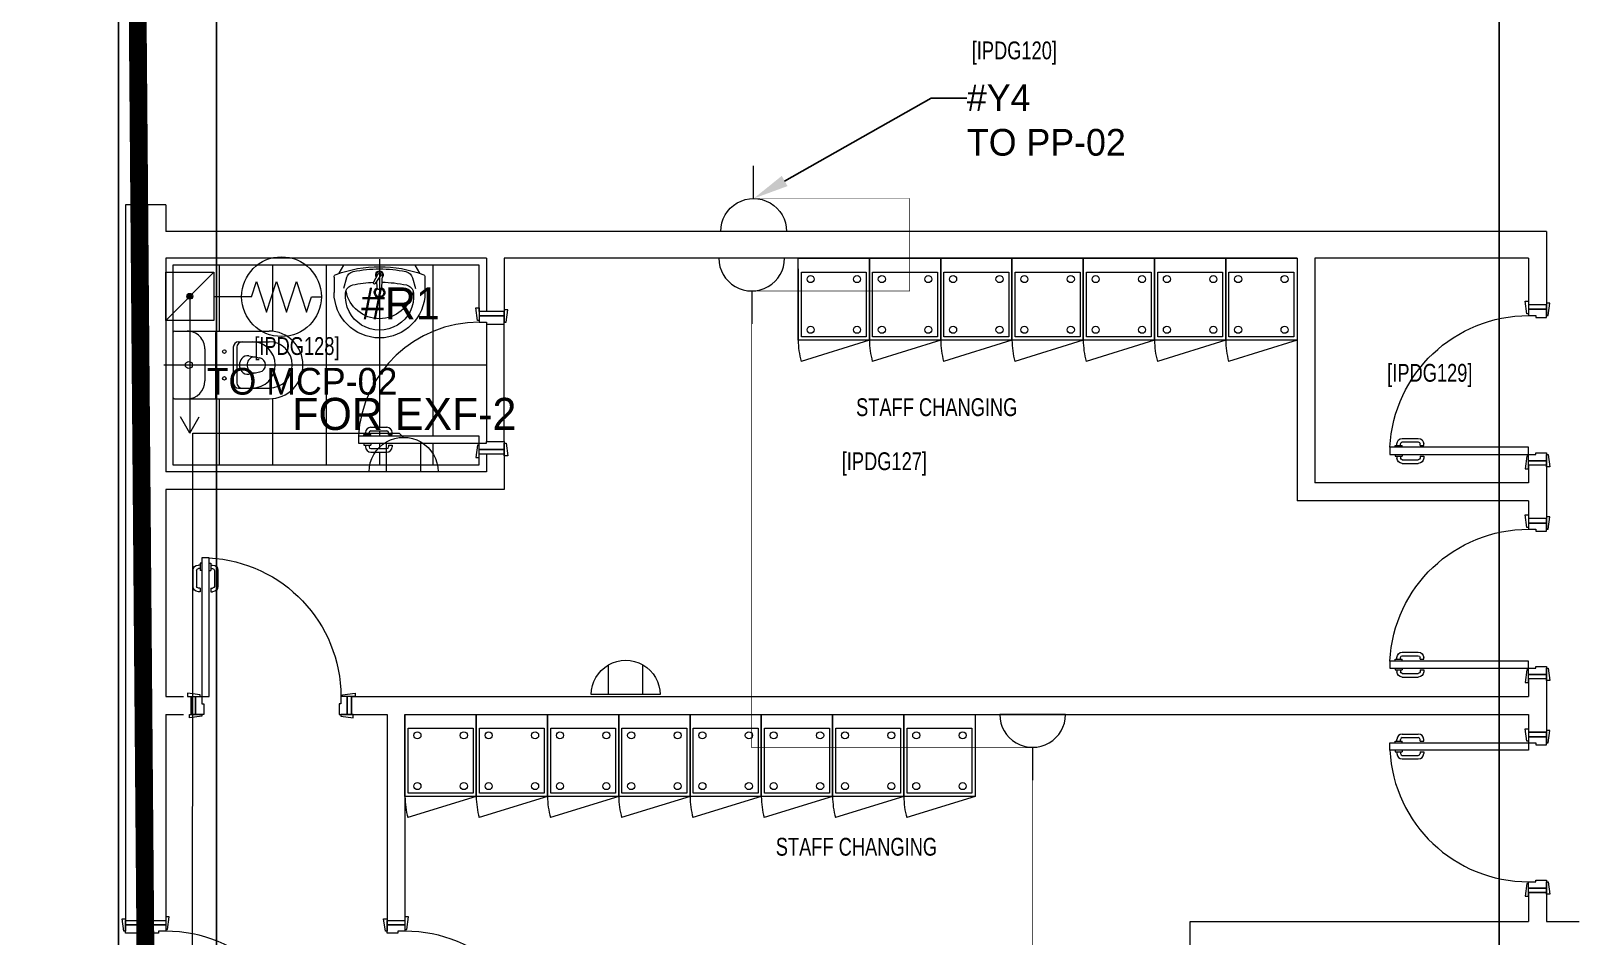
# Model space of a CAD drawing. Header units: metres. Extents: x 75097 to 220695, y -1557923 to -1361206.
# Drawn here: x 114521 to 123189, y -1410310 to -1405226 of the extents above; entities that cross this region are included whole.
import ezdxf
from ezdxf import colors
from ezdxf.entities.mleader import LeaderData, LeaderLine
from ezdxf.math import Vec2, Vec3

# ---------------------------------------------------------------- set-up
doc = ezdxf.new("R2010")
doc.units = ezdxf.units.M
doc.linetypes.add('DASHED2', pattern=[0.375, 0.25, -0.125])
doc.layers.get('0').update_dxf_attribs({"lineweight": 0})
for name, color, linetype, lineweight in [('A-100 - Copy$0$72_EGR_BASE_TEXT', 8, 'Continuous', 0), ('A-100 - Copy$0$car', 8, 'Continuous', 0), ('A-100 - Copy$0$Medical Equipment and Furniture', 8, 'Continuous', 0), ('A-100 - Copy$0$SANIT', 8, 'Continuous', 0), ('A-100 - Copy$0$Tiles', 8, 'Continuous', 0), ('A-100 - Copy$0$Walls', 8, 'Continuous', 0), ('A-100 - Copy$0$Wooden Joinery', 8, 'Continuous', 0)]:
    doc.layers.add(name, color=color, linetype=linetype, lineweight=lineweight)
for name, color, linetype in [('A-100 - Copy$0$axes', 8, 'Continuous'), ('AMA-SO-POWER', 85, 'Continuous'), ('PD-VENT', 8, 'Continuous')]:
    doc.layers.add(name, color=color, linetype=linetype)
for name, color, linetype, lineweight, true_color in [('E-POWR', 7, 'Continuous', 9, 0x4e7e3e), ('E-POWR-IDEN _1-100_', 7, 'Continuous', 9, 0x4e7e3e), ('EXF', 7, 'Continuous', 0, 0x4e7e3e)]:
    doc.layers.add(name, color=color, linetype=linetype, lineweight=lineweight, true_color=true_color)
doc.styles.add('A-100 - Copy$0$X3G_ENTITY_2587EA', font='swisscl.ttf', dxfattribs={"height": 200})
doc.styles.add('Optima_5', font='', dxfattribs={"height": 3.001644635294117})
doc.styles.get("Standard").update_dxf_attribs({"font": 'GOTHIC.TTF'})
doc.styles.get('Optima_5').set_extended_font_data('Optima')

# ---------------------------------------------------------------- blocks, each defined once
blk = doc.blocks.new('NORMAL SOCKET')
at = {"layer": 'E-POWR'}
for p, q in [((1.421169145032763e-06, 307.6799999489449), (2.84230918623507e-06, 615.359999897657)), ((-307.6799955585448, 4.654284566640854e-07), (307.6799955138122, -4.654284566640854e-07))]:
    blk.add_line(p, q, dxfattribs=at)
blk.add_ellipse((0, 0), major_axis=(32.75230417925279, 305.931804444962), ratio=0.9999999853257265, start_param=4.819040293203757, end_param=7.960632946793556, dxfattribs=at)
blk = doc.blocks.new('WALL OUTLET')
at = {"layer": 'E-POWR', "extrusion": (9.943985188764976e-05, 4.907407864795519e-07, 0.9999999950557376)}
for p, q in [((-193.4304136794672, 0.01263734116218984, 0.01923468558029609), (193.4304136794817, -0.01263734139502048, -0.01923468558029609)), ((-193.430413547394, 0.01263740309514105, 0.01923468450644653), (193.4304138115403, -0.01263727922923863, -0.019234686654146))]:
    blk.add_line(p, q, dxfattribs=at)
for points, elevation in [([(-96.71520713728118, 0.007879801793025413), (-96.70426286632348, 167.521971706554)], -1.060686635745434e-09), ([(96.71520723929038, -0.006318670697510483), (96.72615161227164, 167.5093343856481)], -1.060682118525502e-09)]:
    blk.add_lwpolyline(points, dxfattribs=dict(at, elevation=elevation))
blk.add_arc((1.320732887427738e-07, 6.193295173245693e-08, -1.060682440858634e-09), 193.4304150486375, 359.9962567094866, 179.9962567094867, dxfattribs=at)
blk = doc.blocks.new('E-WATER HEATER SKT')
at = {"layer": 'E-POWR'}
h = blk.add_hatch(color=256, dxfattribs=at)
h.dxf.hatch_style = 1
h.paths.add_polyline_path([(-0.415315698548909, 0.001854916930710715, 1), (-0.4426198880909737, 0.001854916930710715, 1)])
for p, q in [((-0.5414677933199528, -0.1106450830693007), (-0.5414677933199528, 0.1143549169307221)), ((-0.5414677933199528, 0.1143549169307221), (-0.3164677933199584, 0.1143549169307221))]:
    blk.add_line(p, q, dxfattribs=at)
blk.add_lwpolyline([(-0.5414677933199528, 0.1143549169307221), (-0.3164677933199584, 0.1143549169307221), (-0.3164677933199584, -0.1106450830693007), (-0.5414677933199528, -0.1106450830693007)], close=True, dxfattribs=at)
for points in [[(-0.4208226264532016, 0.01000008379747896), (-0.3164677933199584, 0.1143549169307221)], [(-0.1398402266859762, 0), (-0.3164677933199584, 0)], [(-0.1398402266859762, 0), (-0.1165335222383135, 0.07169523256322918), (-0.09322681779065078, 0)], [(-0.1398402266859762, 0), (-0.1165335222383135, 0.07169523256322918), (-0.06992011334298809, -0.07169523256322918), (-0.0233067044476627, 0.07169523256322918), (0.0233067044476627, -0.07169523256322918), (0.06992011334298809, 0.07169523256322918), (0.1165335222383135, -0.07169523256322918), (0.1398402266859762, 0), (0.1864536355813016, 0)], [(-0.09322681779065078, 0), (-0.06992011334298809, -0.07169523256322918), (-0.04661340889532539, 0)], [(-0.04661340889532539, 0), (-0.0233067044476627, 0.07169523256322918), (0, 0)], [(0, 0), (0.0233067044476627, -0.07169523256322918), (0.04661340889532539, 0)], [(0.04661340889532539, 0), (0.06992011334298809, 0.07169523256322918), (0.09322681779065078, 0)], [(0.09322681779065078, 0), (0.1165335222383135, -0.07169523256322918), (0.1398402266859762, 0)], [(-0.5414677933199528, -0.1106450830693007), (-0.4371129601866812, -0.006290249936000691)]]:
    blk.add_lwpolyline(points, dxfattribs=at)
for centre, radius in [((0, 0), 0.1864536355813016), ((-0.4289677933199414, 0.001854916930710715), 0.01365209477103235)]:
    blk.add_circle(centre, radius, dxfattribs=at)
blk = doc.blocks.new('arrow')
at = {"layer": 'E-POWR'}
for points in [[(140757.7286238695, -1398284.625316876), (140667.3222408146, -1398232.429167283)], [(139990.0306911159, -1398284.625316876), (140757.7286238695, -1398284.625316876), (140757.7286238695, -1398284.625316876)], [(140757.7286238695, -1398284.625316876), (140667.3222408146, -1398336.821466469)]]:
    blk.add_lwpolyline(points, dxfattribs=at)
blk = doc.blocks.new('A-100 - Copy$0$WC manta')
at = {"layer": 'A-100 - Copy$0$SANIT'}
for p, q in [((-0.1300000000000026, 0.1799999999999784), (-0.1300000000000021, -0.1800000000000352)), ((-0.1200000000000032, 0.1899999999999835), (0.4100000000000383, 0.1899999999998698)), ((0.1089999999999978, 0.1799999999999784), (0.1089999999999973, -0.180000000000021)), ((0.0499999999999976, 0.08999999999997499), (0.04999999999999849, -0.09000000000001762)), ((0.2089999999999979, 0.0999999999999801), (0.2089999999999979, -0.1000000000000085)), ((0.2289999999999979, 0.0999999999999801), (0.2289999999999979, -0.1000000000000085)), ((0.2389999999999977, 0.1299999999999812), (0.4100000000000001, 0.1299999999999955)), ((-0.1800000000000019, -1.4210854715202e-14), (0.6499999999999972, 0)), ((0.2955435778343052, 0.05099335474704958), (0.3580878172658544, 0.03932111432524721)), ((0.2955435778343083, -0.05099335474706379), (0.358087817265849, -0.03932111432530405)), ((0.2389999999999994, -0.1300000000000097), (0.4100000000000001, -0.1299999999999812)), ((-0.120000000000001, -0.1900000000000404), (0.410000000000077, -0.1899999999998272))]:
    blk.add_line(p, q, dxfattribs=at)
for centre, radius in [((-0.04000000000000181, -1.4210854715202e-14), 0.02), ((0.1589999999999976, 0.07524999999998272), 0.01), ((0.1589999999999976, -0.07525000000001114), 0.01)]:
    blk.add_circle(centre, radius, dxfattribs=at)
for centre, radius, start, end in [((-0.1200000000000028, 0.1799999999999784), 0.01, 90.00000000000281, 180), ((-0.05000000000000249, 0.08999999999997499), 0.1, 0, 90.0000000000015), ((0.1189999999999976, 0.1799999999999784), 0.01, 90, 180), ((0.4099999999999997, 0), 0.1899999999999977, 270, 90), ((0.2389999999999977, 0.0999999999999801), 0.03, 90, 180), ((0.2589999999999977, 0.0999999999999801), 0.03, 90, 180), ((0.3146591216085324, -1.4210854715202e-14), 0.1299999999999977, 270, 90), ((0.4099999999999997, 0), 0.1299999999999977, 270, 90), ((0.302892476788585, 1.4210854715202e-14), 0.05876042778213645, 141.5249730953281, 218.475026904783), ((0.2882053240761837, 0.01167224042180237), 0.04, 79.42885282056038, 141.5249730953252), ((0.3453775567838338, 1.4210854715202e-14), 0.05876042778213645, 166.4175867627366, 193.5824132373916), ((0.3271417994111214, 0.004405769433930118), 0.04, 79.42885282056035, 166.4175867627366), ((0.3507495635077338, -2.842170943040401e-14), 0.04, 280.5711471794227, 79.42885282056916), ((0.2882053240762104, -0.01167224042180237), 0.04, 218.4750269047819, 280.5711471794153), ((0.3271417994111308, -0.004405769433944329), 0.04, 193.5824132373898, 280.5711471793922), ((-0.0500000000000016, -0.09000000000001762), 0.1, 270.0000000000061, 0), ((0.2389999999999977, -0.1000000000000085), 0.03, 180, 270), ((0.2589999999999977, -0.1000000000000085), 0.03, 180, 270), ((-0.1200000000000023, -0.1800000000000352), 0.01, 180, 270.0000000000084), ((0.1189999999999971, -0.180000000000021), 0.01, 180, 270.0000000000009)]:
    blk.add_arc(centre, radius, start, end, dxfattribs=at)
blk = doc.blocks.new('A-100 - Copy$0$lav-manta 60')
at = {"layer": 'A-100 - Copy$0$SANIT'}
for p, q in [((-0.2658112752778532, -0.0528604784439608), (-0.2358005871623812, 1.4210854715202e-14)), ((-0.2358005871623803, 0), (0.2358005871623812, 1.4210854715202e-14)), ((8.881784197001252e-16, 0.04000000000002046), (-6.217248937900877e-15, -0.5599999999999739)), ((0.2658112752778532, -0.0528604784439608), (0.2358005871623812, 1.4210854715202e-14)), ((-0.3000000000000007, -0.07892544397115842), (-0.3000000000000016, -0.1799999999999926)), ((-0.2184831274915995, -0.08410578956296888), (-0.238337111529991, -0.1537086973741566)), ((-0.01500000000000323, -0.1473122635064641), (-0.01986414486488819, -0.06399025504892109)), ((0.0274395542141237, -0.120963039179756), (-0.007817085774672883, -0.0673337147440094)), ((0.03890213914203589, -0.1141610597856442), (0.008722840084338657, -0.05751880514141305)), ((0.01909829523756645, -0.07699205969632317), (0.01986206894530085, -0.06400790666485534)), ((0.2184831274916004, -0.08410578956296888), (0.2383371115299919, -0.1537086973741566)), ((0.2999999999999989, -0.07892544397115842), (0.299999999999998, -0.1799999999999926)), ((0.0149999999999979, -0.1473122635064641), (0.01740925070904797, -0.1057058166811373))]:
    blk.add_line(p, q, dxfattribs=at)
for centre, radius, start, end in [((-0.2800000000000011, -0.07892544397115842), 0.02, 109.8228838830087, 180), ((0, -0.855681818181921), 0.84568181818193, 70.17711611698898, 109.8228838830111), ((-0.1607845660526097, -0.1005641007725586), 0.06, 101.8086224012993, 164.079387877085), ((0, -0.8696182228863449), 0.84568181818193, 78.1913775987016, 101.8086224012984), ((-2.664535259100376e-15, -0.06166307873495214), 0.02500000000000305, 320.7474472845807, 220.3679850115468), ((-9.769962616701378e-15, -0.06166307873495214), 0.02000000000000313, 353.2670776885322, 186.6820056531071), ((-9.769962616701378e-15, -0.06166307873495214), 0.009657274115586034, 25.41267285391787, 215.9577171006651), ((0.1607845660526097, -0.1005641007725586), 0.06, 15.92061212291503, 78.19137759870078), ((0.2799999999999994, -0.07892544397115842), 0.02, 0, 70.17711611699127), ((-5.329070518200751e-15, -0.1799999999999926), 0.2999999999999998, 180, 0), ((-1.77635683940025e-15, -0.2038909794933232), 0.2252122890089872, 174.8142152564765, 5.185784743523504), ((-0.164536051019244, -0.1889581848927691), 0.06, 102.0882578917687, 174.8142152564765), ((-1.77635683940025e-15, -0.1282362600928906), 0.2252122890089872, 190.6097301344279, 349.3902698655721), ((0, -0.9572184320334429), 0.84568181818193, 91.1571592519256, 102.0882578917694), ((-3.552713678800501e-15, -0.1799999999999926), 0.03500000000000014, 115.3105877077287, 64.6894122922684), ((-3.552713678800501e-15, -0.1799999999999926), 0.02750000000000075, 117.1495709494952, 62.85042905050146), ((-2.664535259100376e-15, -0.1473122635064641), 0.01500000000000057, 180, 6.758042587173681e-11), ((0, -0.9572184320334429), 0.84568181818193, 88.54855929439348, 88.84397810137993), ((0.03317084667807624, -0.1175620494827143), 0.0066644162705284, 210.6851949742506, 30.68519497445045), ((0, -0.9572184320334429), 0.84568181818193, 77.9117421082308, 87.42744881614517), ((0.1645360510192404, -0.1889581848927691), 0.06, 5.185784743523504, 77.91174210823132)]:
    blk.add_arc(centre, radius, start, end, dxfattribs=at)
blk = doc.blocks.new('A-100 - Copy$0$A$C72370EFE')
at = {"layer": 'A-100 - Copy$0$Wooden Joinery'}
for p, q in [((-0.04999999999995453, -0.07000000000000028), (-0.04999999999984084, -0.1600000000000037)), ((-0.02999999999997272, -0.07000000000000028), (-0.02999999999985903, -0.1600000000000037)), ((-0.009999999999990905, -0.03999999999999915), (-0.01999999999998181, -0.03999999999999915)), ((-0.009999999999990905, -0.06000000000000227), (-0.01999999999998181, -0.06000000000000227)), ((-0.009999999999990905, -0.03000000000000114), (-0.01000000000010459, -0.07000000000000028)), ((0, -0.03000000000000114), (-0.009999999999990905, -0.03000000000000114)), ((0, -0.07000000000000028), (-0.009999999999990905, -0.07000000000000028)), ((0.04000000000019099, -0.03000000000000114), (0.0500000000001819, -0.03000000000000114)), ((0.04000000000019099, -0.07000000000000028), (0.0500000000001819, -0.07000000000000028)), ((0.0500000000001819, -0.03000000000000114), (0.05000000000029559, -0.07000000000000028)), ((0.0500000000001819, -0.03999999999999915), (0.0600000000001728, -0.03999999999999915)), ((0.0500000000001819, -0.06000000000000227), (0.0600000000001728, -0.06000000000000227)), ((0.07000000000016371, -0.07000000000000028), (0.07000000000005002, -0.1600000000000037)), ((0.09000000000014552, -0.07000000000000028), (0.09000000000003183, -0.1600000000000037)), ((-0.009999999999877218, -0.1700000000000017), (-0.01999999999986812, -0.1700000000000017)), ((-0.009999999999877218, -0.1700000000000017), (-0.009999999999877218, -0.1900000000000048)), ((0.05000000000006821, -0.1700000000000017), (0.06000000000005912, -0.1700000000000017)), ((0.05000000000006821, -0.1700000000000017), (0.05000000000006821, -0.1900000000000048)), ((-0.009999999999877218, -0.1900000000000048), (-0.01999999999986812, -0.1900000000000048)), ((0.05000000000006821, -0.1900000000000048), (0.06000000000005912, -0.1900000000000048))]:
    blk.add_line(p, q, dxfattribs=at)
for centre, radius, start, end in [((-0.01999999999998181, -0.07000000000000028), 0.03, 90, 180), ((-0.01999999999998181, -0.07000000000000028), 0.01, 90, 180), ((0.0600000000001728, -0.07000000000000028), 0.03, 0, 90), ((0.0600000000001728, -0.07000000000000028), 0.01, 0, 90), ((-0.01999999999986812, -0.1600000000000037), 0.03, 180, 270), ((-0.01999999999986812, -0.1600000000000037), 0.01, 180, 270), ((0.06000000000005912, -0.1600000000000037), 0.01, 270, 0), ((0.06000000000005912, -0.1600000000000037), 0.03, 270, 0)]:
    blk.add_arc(centre, radius, start, end, dxfattribs=at)
blk = doc.blocks.new('A-100 - Copy$0$A$C41DF7AD3')
at = {"layer": 'A-100 - Copy$0$Wooden Joinery', "elevation": -2.945133954490586e-07}
for points in [[(819.996862408123, 779.9931421977235), (819.9968624061439, 1558.960964293801), (859.9987809290178, 1558.960964293801), (859.9987809309969, 779.9931421974907)], [(70.00405686779413, 779.9931421977235), (70.00405686779413, 789.9936218283838), (0.0006994531722739339, 799.994101459044), (0.0006994531722739339, 779.9931421974907)], [(869.99926056189, 779.9931421974907), (869.99926056189, 789.9936218283838), (940.0026179769775, 799.994101459044), (940.0026179769775, 779.9931421974907)], [(80.00453649892006, 679.9931421974907), (80.00453649892006, 669.9926625668304), (10.00117908406537, 659.9921829359373), (10.0011790842982, 679.9931421974907)], [(859.9987809312297, 679.9931421974907), (859.9987809312297, 669.9926625668304), (930.0021383460844, 659.9921829359373), (930.0021383460844, 679.9931421974907)]]:
    blk.add_lwpolyline(points, close=True, dxfattribs=at)
for points in [[(45.00285779184196, 779.9931421974907), (45.00285779207479, 679.9931421974907), (20.0016587151913, 679.9931421974907), (20.00165871495847, 779.9931421977235), (45.00285779184196, 779.9931421974907)], [(45.00285779160913, 779.9931421974907), (80.00453649892006, 779.9931421977235), (80.00453649915289, 739.9912236746168), (90.00501612958033, 739.9912236748496), (90.00501613004599, 679.9931421974907), (45.00285779207479, 679.9931421974907), (45.00285779160913, 779.9931421974907)], [(895.0004596385406, 779.9931421972578), (859.9987809309969, 779.9931421974907), (859.9987809309969, 739.991223674384), (849.9983013003366, 739.9912236748496), (849.9983013001038, 679.9931421972578), (895.0004596383078, 679.9931421974907), (895.0004596385406, 779.9931421972578)], [(895.0004596383078, 779.9931421977235), (895.0004596383078, 679.9931421974907), (920.0016587151913, 679.9931421972578), (920.0016587149585, 779.9931421974907), (895.0004596383078, 779.9931421977235)]]:
    blk.add_lwpolyline(points, dxfattribs=at)
at = {"layer": 'A-100 - Copy$0$Wooden Joinery'}
blk.add_arc((859.9987809309969, 779.9931421974907, -2.945133954490586e-07), 779.9942444320768, 92.93969730957957, 180, dxfattribs=at)
at = {"layer": 'A-100 - Copy$0$Wooden Joinery', "xscale": 999.9999999998856, "yscale": 999.9999999998856, "zscale": 999.9999999998856}
blk.add_blockref('A-100 - Copy$0$A$C72370EFE', (819.9968624055618, 1558.960964293801, -2.945133954490586e-07), dxfattribs=at)
blk = doc.blocks.new('A-100 - Copy')
at = {"layer": 'A-100 - Copy$0$axes'}
for p, q in [((115013.2767416118, -1477297.371337795, -5.890049949996978e-07), (115013.2767416118, -1366771.856553255, -5.890049949996978e-07)), ((115563.2767416118, -1477297.371337795, -5.890049949996978e-07), (115563.2767416118, -1366771.856553255, -5.890049949996978e-07)), ((115563.2767416118, -1477297.371337795, -5.890049949996978e-07), (115563.2767416118, -1366771.856553255, -5.890049949996978e-07)), ((122763.2767416118, -1477297.367632305, -5.890049949996978e-07), (122763.2767416118, -1387547.689794294, -5.890049949996978e-07))]:
    blk.add_line(p, q, dxfattribs=at)
at = {"layer": 'A-100 - Copy$0$car'}
for p, q in [((117078.2749688011, -1406872.689803836, 2.361868934011548), (117078.2749688011, -1407532.689803837, 2.361868934011548)), ((117178.2749688011, -1407532.689803837, 2.361868934011548), (117178.2749688011, -1406872.689803836, 2.361868934011548))]:
    blk.add_line(p, q, dxfattribs=at)
at = {"layer": 'A-100 - Copy$0$Medical Equipment and Furniture'}
for p, q in [((118828.2767432809, -1406562.689803837, -8.834958382664126e-07), (118828.2767432809, -1406962.689803837, -8.834958382664126e-07)), ((119228.2767430425, -1406562.689803836, -8.834958382664126e-07), (119228.2767430425, -1406962.689803836, -8.834958382664126e-07)), ((119628.2767428041, -1406562.689803836, -8.834958382664126e-07), (119628.2767428041, -1406962.689803836, -8.834958382664126e-07)), ((120028.2767425657, -1406562.689803836, -8.834958382664126e-07), (120028.2767425657, -1406962.689803836, -8.834958382664126e-07)), ((120428.2767423273, -1406562.689803836, -8.834958382664126e-07), (120428.2767423273, -1406962.689803836, -8.834958382664126e-07)), ((120828.2767420888, -1406562.689803836, -8.834958382664126e-07), (120828.2767420888, -1406962.689803836, -8.834958382664126e-07)), ((121228.2767418504, -1406562.689803836, -8.834958382664126e-07), (121228.2767418504, -1406962.689803836, -8.834958382664126e-07)), ((119228.2767430425, -1406962.689803837, -8.834958382664126e-07), (118844.5006900907, -1407082.432593701, -8.834958382664126e-07)), ((119628.2767428041, -1406962.689803836, -8.834958382664126e-07), (119244.5006898523, -1407082.432593701, -8.834958382664126e-07)), ((120028.2767425657, -1406962.689803836, -8.834958382664126e-07), (119644.5006896139, -1407082.432593701, -8.834958382664126e-07)), ((120428.2767423273, -1406962.689803836, -8.834958382664126e-07), (120044.5006893754, -1407082.432593701, -8.834958382664126e-07)), ((120828.2767420888, -1406962.689803836, -8.834958382664126e-07), (120444.500689137, -1407082.432593701, -8.834958382664126e-07)), ((121228.2767418504, -1406962.689803836, -8.834958382664126e-07), (120844.5006888986, -1407082.432593701, -8.834958382664126e-07)), ((121628.276741612, -1406962.689803836, -8.834958382664126e-07), (121244.5006886602, -1407082.432593701, -8.834958382664126e-07)), ((116621.2340640931, -1409125.189803837, -8.834958382664126e-07), (116621.2340640931, -1409525.189803837, -8.834958382664126e-07)), ((117021.2340638547, -1409125.189803836, -8.834958382664126e-07), (117021.2340638547, -1409525.189803836, -8.834958382664126e-07)), ((117421.2340636163, -1409125.189803836, -8.834958382664126e-07), (117421.2340636163, -1409525.189803836, -8.834958382664126e-07)), ((117821.2340633778, -1409125.189803836, -8.834958382664126e-07), (117821.2340633778, -1409525.189803836, -8.834958382664126e-07)), ((118221.2340631394, -1409125.189803836, -8.834958382664126e-07), (118221.2340631394, -1409525.189803836, -8.834958382664126e-07)), ((118621.234062901, -1409125.189803836, -8.834958382664126e-07), (118621.234062901, -1409525.189803836, -8.834958382664126e-07)), ((119021.2340626626, -1409125.189803836, -8.834958382664126e-07), (119021.2340626626, -1409525.189803836, -8.834958382664126e-07)), ((117021.2340638547, -1409525.189803837, -8.834958382664126e-07), (116637.4580109029, -1409644.932593701, -8.834958382664126e-07)), ((117421.2340636163, -1409525.189803836, -8.834958382664126e-07), (117037.4580106644, -1409644.932593701, -8.834958382664126e-07)), ((117821.2340633778, -1409525.189803836, -8.834958382664126e-07), (117437.458010426, -1409644.932593701, -8.834958382664126e-07)), ((118221.2340631394, -1409525.189803836, -8.834958382664126e-07), (117837.4580101876, -1409644.932593701, -8.834958382664126e-07)), ((118621.234062901, -1409525.189803836, -8.834958382664126e-07), (118237.4580099492, -1409644.932593701, -8.834958382664126e-07)), ((119021.2340626626, -1409525.189803836, -8.834958382664126e-07), (118637.4580097108, -1409644.932593701, -8.834958382664126e-07)), ((119421.2340624242, -1409525.189803836, -8.834958382664126e-07), (119037.4580094723, -1409644.932593701, -8.834958382664126e-07)), ((119821.2340621857, -1409525.189803836, -8.834958382664126e-07), (119437.4580092339, -1409644.932593701, -8.834958382664126e-07))]:
    blk.add_line(p, q, dxfattribs=at)
at = {"layer": 'A-100 - Copy$0$Medical Equipment and Furniture', "elevation": -8.834958382664126e-07}
for points in [[(118828.2767432809, -1406962.689803837), (118828.2767432809, -1406502.689803837), (119228.2767430425, -1406502.689803837), (119228.2767430425, -1406962.689803837)], [(119228.2767430425, -1406962.689803836), (119228.2767430425, -1406502.689803836), (119628.2767428041, -1406502.689803836), (119628.2767428041, -1406962.689803836)], [(119628.2767428041, -1406962.689803836), (119628.2767428041, -1406502.689803836), (120028.2767425657, -1406502.689803836), (120028.2767425657, -1406962.689803836)], [(120028.2767425657, -1406962.689803836), (120028.2767425657, -1406502.689803836), (120428.2767423273, -1406502.689803836), (120428.2767423273, -1406962.689803836)], [(120428.2767423273, -1406962.689803836), (120428.2767423273, -1406502.689803836), (120828.2767420888, -1406502.689803836), (120828.2767420888, -1406962.689803836)], [(120828.2767420888, -1406962.689803836), (120828.2767420888, -1406502.689803836), (121228.2767418504, -1406502.689803836), (121228.2767418504, -1406962.689803836)], [(121228.2767418504, -1406962.689803836), (121228.2767418504, -1406502.689803836), (121628.276741612, -1406502.689803836), (121628.276741612, -1406962.689803836)], [(118846.2767430425, -1406944.689803837), (118846.2767430425, -1406580.689803837), (119210.2767432809, -1406580.689803837), (119210.2767432809, -1406944.689803837)], [(119246.2767428041, -1406944.689803836), (119246.2767428041, -1406580.689803836), (119610.2767430425, -1406580.689803836), (119610.2767430425, -1406944.689803836)], [(119646.2767425657, -1406944.689803836), (119646.2767425657, -1406580.689803836), (120010.2767428041, -1406580.689803836), (120010.2767428041, -1406944.689803836)], [(120046.2767423273, -1406944.689803836), (120046.2767423273, -1406580.689803836), (120410.2767425657, -1406580.689803836), (120410.2767425657, -1406944.689803836)], [(120446.2767420888, -1406944.689803836), (120446.2767420888, -1406580.689803836), (120810.2767423273, -1406580.689803836), (120810.2767423273, -1406944.689803836)], [(120846.2767418504, -1406944.689803836), (120846.2767418504, -1406580.689803836), (121210.2767420888, -1406580.689803836), (121210.2767420888, -1406944.689803836)], [(121246.276741612, -1406944.689803836), (121246.276741612, -1406580.689803836), (121610.2767418504, -1406580.689803836), (121610.2767418504, -1406944.689803836)], [(116621.2340640931, -1409525.189803837), (116621.2340640931, -1409065.189803837), (117021.2340638547, -1409065.189803837), (117021.2340638547, -1409525.189803837)], [(117021.2340638547, -1409525.189803836), (117021.2340638547, -1409065.189803836), (117421.2340636163, -1409065.189803836), (117421.2340636163, -1409525.189803836)], [(117421.2340636163, -1409525.189803836), (117421.2340636163, -1409065.189803836), (117821.2340633778, -1409065.189803836), (117821.2340633778, -1409525.189803836)], [(117821.2340633778, -1409525.189803836), (117821.2340633778, -1409065.189803836), (118221.2340631394, -1409065.189803836), (118221.2340631394, -1409525.189803836)], [(118221.2340631394, -1409525.189803836), (118221.2340631394, -1409065.189803836), (118621.234062901, -1409065.189803836), (118621.234062901, -1409525.189803836)], [(118621.234062901, -1409525.189803836), (118621.234062901, -1409065.189803836), (119021.2340626626, -1409065.189803836), (119021.2340626626, -1409525.189803836)], [(119021.2340626626, -1409525.189803836), (119021.2340626626, -1409065.189803836), (119421.2340624242, -1409065.189803836), (119421.2340624242, -1409525.189803836)], [(119421.2340624242, -1409525.189803836), (119421.2340624242, -1409065.189803836), (119821.2340621857, -1409065.189803836), (119821.2340621857, -1409525.189803836)], [(116639.2340638547, -1409507.189803837), (116639.2340638547, -1409143.189803837), (117003.2340640931, -1409143.189803837), (117003.2340640931, -1409507.189803837)], [(117039.2340636163, -1409507.189803836), (117039.2340636163, -1409143.189803836), (117403.2340638547, -1409143.189803836), (117403.2340638547, -1409507.189803836)], [(117439.2340633778, -1409507.189803836), (117439.2340633778, -1409143.189803836), (117803.2340636163, -1409143.189803836), (117803.2340636163, -1409507.189803836)], [(117839.2340631394, -1409507.189803836), (117839.2340631394, -1409143.189803836), (118203.2340633778, -1409143.189803836), (118203.2340633778, -1409507.189803836)], [(118239.234062901, -1409507.189803836), (118239.234062901, -1409143.189803836), (118603.2340631394, -1409143.189803836), (118603.2340631394, -1409507.189803836)], [(118639.2340626626, -1409507.189803836), (118639.2340626626, -1409143.189803836), (119003.234062901, -1409143.189803836), (119003.234062901, -1409507.189803836)], [(119039.2340624242, -1409507.189803836), (119039.2340624242, -1409143.189803836), (119403.2340626626, -1409143.189803836), (119403.2340626626, -1409507.189803836)], [(119439.2340621857, -1409507.189803836), (119439.2340621857, -1409143.189803836), (119803.2340624242, -1409143.189803836), (119803.2340624242, -1409507.189803836)]]:
    blk.add_lwpolyline(points, close=True, dxfattribs=at)
at = {"layer": 'A-100 - Copy$0$Medical Equipment and Furniture'}
for centre in [(118898.0108190656, -1406620.311297534, -8.834958382664126e-07), (119158.5426674963, -1406620.311297534, -8.834958382664126e-07), (119298.0108188272, -1406620.311297534, -8.834958382664126e-07), (119558.5426672578, -1406620.311297534, -8.834958382664126e-07), (119698.0108185888, -1406620.311297534, -8.834958382664126e-07), (119958.5426670194, -1406620.311297534, -8.834958382664126e-07), (120098.0108183504, -1406620.311297534, -8.834958382664126e-07), (120358.542666781, -1406620.311297534, -8.834958382664126e-07), (120498.0108181119, -1406620.311297534, -8.834958382664126e-07), (120758.5426665426, -1406620.311297534, -8.834958382664126e-07), (120898.0108178735, -1406620.311297534, -8.834958382664126e-07), (121158.5426663042, -1406620.311297534, -8.834958382664126e-07), (121298.0108176351, -1406620.311297534, -8.834958382664126e-07), (121558.5426660657, -1406620.311297534, -8.834958382664126e-07), (118898.0108190656, -1406905.068310139, -8.834958382664126e-07), (119158.5426674963, -1406905.068310139, -8.834958382664126e-07), (119298.0108188272, -1406905.068310139, -8.834958382664126e-07), (119558.5426672578, -1406905.068310139, -8.834958382664126e-07), (119698.0108185888, -1406905.068310139, -8.834958382664126e-07), (119958.5426670194, -1406905.068310139, -8.834958382664126e-07), (120098.0108183504, -1406905.068310139, -8.834958382664126e-07), (120358.542666781, -1406905.068310139, -8.834958382664126e-07), (120498.0108181119, -1406905.068310139, -8.834958382664126e-07), (120758.5426665426, -1406905.068310139, -8.834958382664126e-07), (120898.0108178735, -1406905.068310139, -8.834958382664126e-07), (121158.5426663042, -1406905.068310139, -8.834958382664126e-07), (121298.0108176351, -1406905.068310139, -8.834958382664126e-07), (121558.5426660657, -1406905.068310139, -8.834958382664126e-07), (116690.9681398778, -1409182.811297534, -8.834958382664126e-07), (116951.4999883084, -1409182.811297534, -8.834958382664126e-07), (117090.9681396394, -1409182.811297534, -8.834958382664126e-07), (117351.49998807, -1409182.811297534, -8.834958382664126e-07), (117490.9681394009, -1409182.811297534, -8.834958382664126e-07), (117751.4999878316, -1409182.811297534, -8.834958382664126e-07), (117890.9681391625, -1409182.811297534, -8.834958382664126e-07), (118151.4999875932, -1409182.811297534, -8.834958382664126e-07), (118290.9681389241, -1409182.811297534, -8.834958382664126e-07), (118551.4999873547, -1409182.811297534, -8.834958382664126e-07), (118690.9681386857, -1409182.811297534, -8.834958382664126e-07), (118951.4999871163, -1409182.811297534, -8.834958382664126e-07), (119090.9681384473, -1409182.811297534, -8.834958382664126e-07), (119351.4999868779, -1409182.811297534, -8.834958382664126e-07), (119490.9681382088, -1409182.811297534, -8.834958382664126e-07), (119751.4999866395, -1409182.811297534, -8.834958382664126e-07), (116690.9681398778, -1409467.568310139, -8.834958382664126e-07), (116951.4999883084, -1409467.568310139, -8.834958382664126e-07), (117090.9681396394, -1409467.568310139, -8.834958382664126e-07), (117351.49998807, -1409467.568310139, -8.834958382664126e-07), (117490.9681394009, -1409467.568310139, -8.834958382664126e-07), (117751.4999878316, -1409467.568310139, -8.834958382664126e-07), (117890.9681391625, -1409467.568310139, -8.834958382664126e-07), (118151.4999875932, -1409467.568310139, -8.834958382664126e-07), (118290.9681389241, -1409467.568310139, -8.834958382664126e-07), (118551.4999873547, -1409467.568310139, -8.834958382664126e-07), (118690.9681386857, -1409467.568310139, -8.834958382664126e-07), (118951.4999871163, -1409467.568310139, -8.834958382664126e-07), (119090.9681384473, -1409467.568310139, -8.834958382664126e-07), (119351.4999868779, -1409467.568310139, -8.834958382664126e-07), (119490.9681382088, -1409467.568310139, -8.834958382664126e-07), (119751.4999866395, -1409467.568310139, -8.834958382664126e-07)]:
    blk.add_circle(centre, 19.88613796675054, dxfattribs=at)
for centre in [(119306.2555504919, -1406958.898956178, -8.834958382664126e-07), (119706.2555502534, -1406958.898956177, -8.834958382664126e-07), (120106.255550015, -1406958.898956177, -8.834958382664126e-07), (120506.2555497766, -1406958.898956177, -8.834958382664126e-07), (120906.2555495382, -1406958.898956177, -8.834958382664126e-07), (121306.2555492998, -1406958.898956177, -8.834958382664126e-07), (121706.2555490613, -1406958.898956177, -8.834958382664126e-07), (117099.212871304, -1409521.398956178, -8.834958382664126e-07), (117499.2128710656, -1409521.398956177, -8.834958382664126e-07), (117899.2128708272, -1409521.398956177, -8.834958382664126e-07), (118299.2128705888, -1409521.398956177, -8.834958382664126e-07), (118699.2128703503, -1409521.398956177, -8.834958382664126e-07), (119099.2128701119, -1409521.398956177, -8.834958382664126e-07), (119499.2128698735, -1409521.398956177, -8.834958382664126e-07), (119899.2128696351, -1409521.398956177, -8.834958382664126e-07)]:
    blk.add_arc(centre, 477.9938394280327, 180.4544030416543, 194.977630257862, dxfattribs=at)
at = {"layer": 'A-100 - Copy$0$Tiles'}
for p, q in [((115578.2749688011, -1406542.689803836, 2.361868934011548), (115578.2749688011, -1406912.689803837, 2.361868934011548)), ((115878.2749688011, -1406542.689803836, 2.361868934011548), (115878.2749688011, -1406913.74536592, 2.361868934011548)), ((116178.2749688011, -1406542.689803836, 2.361868934011548), (116178.2749688011, -1407662.689803837, 2.361868934011548)), ((116778.2749688011, -1406542.689803836, 2.361868934011548), (116778.2749688011, -1407502.689803837, 2.361868934011548)), ((116478.2749688011, -1406950.689803837, 2.361868934011548), (116478.2749688011, -1407452.689803837, 2.361868934011548)), ((116048.2749842904, -1407102.689803837, 2.361868934011548), (117078.2749688011, -1407102.689803837, 2.361868934011548)), ((115578.2749688011, -1407292.689803836, 2.361868934011548), (115578.2749688011, -1407662.689803837, 2.361868934011548)), ((115878.2749688011, -1407291.634241753, 2.361868934011548), (115878.2749688011, -1407662.689803837, 2.361868934011548)), ((116478.2749688011, -1407472.689803837, 2.361868934011548), (116478.2749688011, -1407502.689803837, 2.361868934011548)), ((116478.2749688011, -1407542.689803837, 2.361868934011548), (116478.2749688011, -1407572.689803837, 2.361868934011548)), ((116478.2749688011, -1407592.689803837, 2.361868934011548), (116478.2749688011, -1407662.689803837, 2.361868934011548)), ((116778.2749688011, -1407542.689803837, 2.361868934011548), (116778.2749688011, -1407662.689803837, 2.361868934011548))]:
    blk.add_line(p, q, dxfattribs=at)
at = {"layer": 'A-100 - Copy$0$Tiles', "elevation": 2.361868934011548}
blk.add_lwpolyline([(117038.2749688011, -1406802.689803837), (117038.2749688011, -1406542.689803836), (115318.2749688011, -1406542.689803837), (115318.2749688011, -1407662.689803837), (117038.2749688011, -1407662.689803837), (117038.2749688011, -1407602.689803837)], dxfattribs=at)
at = {"layer": 'A-100 - Copy$0$Walls'}
for p, q in [((115053.2749688011, -1406202.689803837, 2.361868934011548), (115053.2749688011, -1410222.689803837, 2.361868934011548)), ((115278.2749688011, -1406202.689803837, 2.361868934011548), (115053.2749688011, -1406202.689803837, 2.361868934011548)), ((115278.2749688011, -1406202.689803837, 2.361868934011548), (115278.2749688011, -1406352.689803837, 2.361868934011548)), ((123028.276741612, -1406352.689803836, 2.361868934011548), (115278.2749688011, -1406352.689803837, 2.361868934011548)), ((123028.276741612, -1406352.689803836, -5.890049949996978e-07), (123028.276741612, -1406765.189803836, -5.890049949996978e-07)), ((115278.2749688011, -1406502.689803837, 2.361868934011548), (115278.2749688011, -1407702.689803837, 2.361868934011548)), ((117078.2749688011, -1406502.689803836, 2.361868934011548), (115278.2749688011, -1406502.689803837, 2.361868934011548)), ((117078.2749688011, -1406502.689803836, 2.361868934011548), (117078.2749688011, -1406802.689803837, 2.361868934011548)), ((117178.2749688011, -1406502.689803836, 2.361868934011548), (117178.2749688011, -1406802.689803837, 2.361868934011548)), ((121628.276741612, -1406502.689803836, -5.890049949996978e-07), (117178.2749688011, -1406502.689803837, -5.890049949996978e-07)), ((121628.276741612, -1406502.689803836, -5.890049949996978e-07), (121628.276741612, -1407865.189803837, -5.890049949996978e-07)), ((122928.2767416122, -1406502.689803836, -5.890049949996978e-07), (121728.2767416122, -1406502.689803836, -5.890049949996978e-07)), ((121728.2767416122, -1406502.689803836, -5.890049949996978e-07), (121728.276741612, -1407765.189803837, -5.890049949996978e-07)), ((122928.276741612, -1406502.689803836, -5.890049949996978e-07), (122928.276741612, -1406765.189803836, -5.890049949996978e-07)), ((117178.2749688011, -1406802.689803837, 2.361868934011548), (117078.2749688011, -1406802.689803837, 2.361868934011548)), ((123028.276741612, -1406765.189803837, -5.890049949996978e-07), (122928.276741612, -1406765.189803837, -5.890049949996978e-07)), ((117078.2749688011, -1407602.689803837, 2.361868934011548), (117078.2749688011, -1407702.689803837, 2.361868934011548)), ((117178.2749688011, -1407602.689803837, 2.361868934011548), (117078.2749688011, -1407602.689803837, 2.361868934011548)), ((117178.2749688011, -1407602.689803837, 2.361868934011548), (117178.2749688011, -1407802.689803837, 2.361868934011548)), ((123028.276741612, -1407665.189803837, -5.890049949996978e-07), (122928.276741612, -1407665.189803837, -5.890049949996978e-07)), ((122928.276741612, -1407665.189803837, -5.890049949996978e-07), (122928.276741612, -1407765.189803837, -5.890049949996978e-07)), ((123028.276741612, -1407665.189803837, -5.890049949996978e-07), (123028.276741612, -1407965.189803837, -5.890049949996978e-07)), ((117078.2749688011, -1407702.689803837, 2.361868934011548), (115278.2749688011, -1407702.689803837, 2.361868934011548)), ((122928.276741612, -1407765.189803837, -5.890049949996978e-07), (121728.276741612, -1407765.189803837, -5.890049949996978e-07)), ((115278.2749688011, -1407802.689803837, 2.361868934011548), (115278.2749688011, -1408965.189803837, 2.361868934011548)), ((117178.2749688011, -1407802.689803837, 2.361868934011548), (115278.2749688011, -1407802.689803837, 2.361868934011548)), ((122928.276741612, -1407865.189803837, -5.890049949996978e-07), (121628.276741612, -1407865.189803837, -5.890049949996978e-07)), ((122928.276741612, -1407865.189803837, -5.890049949996978e-07), (122928.2767416122, -1407965.189803837, -5.890049949996978e-07)), ((123028.276741612, -1407965.189803836, -5.890049949996978e-07), (122928.2767416122, -1407965.189803837, -5.890049949996978e-07)), ((123028.2767416122, -1408865.189803837, -5.890049949996978e-07), (122928.276741612, -1408865.189803836, -5.890049949996978e-07)), ((122928.276741612, -1408865.189803837, -5.890049949996978e-07), (122928.276741612, -1408965.189803837, -5.890049949996978e-07)), ((123028.276741612, -1408865.189803837, -5.890049949996978e-07), (123028.276741612, -1409165.189803837, -5.890049949996978e-07)), ((115278.2749688011, -1408965.189803837, 2.361868934011548), (115378.2749688011, -1408965.189803837, 2.361868934011548)), ((115421.2340640929, -1408965.189803836, -5.890049949996978e-07), (115421.2340640929, -1409065.189803836, -5.890049949996978e-07)), ((116321.2340640926, -1408965.189803837, -5.890049949996978e-07), (122928.276741612, -1408965.189803837, -5.890049949996978e-07)), ((116321.2340640926, -1408965.189803836, -5.890049949996978e-07), (116321.2340640926, -1409065.189803836, -5.890049949996978e-07)), ((115278.2749688011, -1409065.189803837, 2.361868934011548), (115278.2749688011, -1410222.689803837, 2.361868934011548)), ((115278.2749688011, -1409065.189803837, 2.361868934011548), (115378.2749688011, -1409065.189803837, 2.361868934011548)), ((116321.2340640926, -1409065.189803837, -5.890049949996978e-07), (116521.2340640926, -1409065.189803837, -5.890049949996978e-07)), ((116521.2340640926, -1409065.189803837, -5.890049949996978e-07), (116521.2340640926, -1410222.689803837, -5.890049949996978e-07)), ((116621.2340640929, -1409065.189803837, -5.890049949996978e-07), (116621.2340640926, -1410222.689803837, -5.890049949996978e-07)), ((116621.2340640931, -1409065.189803837, -5.890049949996978e-07), (122928.276741612, -1409065.189803837, -5.890049949996978e-07)), ((122928.276741612, -1409065.189803837, -5.890049949996978e-07), (122928.276741612, -1409165.189803837, -5.890049949996978e-07)), ((122928.276741612, -1409165.189803837, -5.890049949996978e-07), (123028.276741612, -1409165.189803837, -5.890049949996978e-07)), ((122928.276741612, -1410065.189803837, -5.890049949996978e-07), (123028.276741612, -1410065.189803837, -5.890049949996978e-07)), ((122928.276741612, -1410065.189803837, -5.890049949996978e-07), (122928.276741612, -1410227.689803837, -5.890049949996978e-07)), ((123028.276741612, -1410065.189803837, -5.890049949996978e-07), (123028.276741612, -1410227.689803837, -5.890049949996978e-07)), ((115053.2749688011, -1410222.689803837, 2.361868934011548), (115278.2749688011, -1410222.689803837, 2.361868934011548)), ((116521.2340640926, -1410222.689803837, -5.890049949996978e-07), (116621.2340640926, -1410222.689803837, -5.890049949996978e-07)), ((121028.276741612, -1410427.689803837, -5.890049949996978e-07), (121028.276741612, -1410227.689803836, -5.890049949996978e-07)), ((121028.276741612, -1410227.689803837, -5.890049949996978e-07), (122928.276741612, -1410227.689803837, -5.890049949996978e-07)), ((123028.276741612, -1410227.689803837, -5.890049949996978e-07), (123211.6509980606, -1410227.689912936, -2.839313761882067e-07))]:
    blk.add_line(p, q, dxfattribs=at)
at = {"layer": 'A-100 - Copy$0$Wooden Joinery'}
for p, q in [((116389.4524588613, -1407492.689803837, 2.361868934011548), (116429.4524588613, -1407492.689803837, 2.361868934011548)), ((116389.4524588613, -1407502.689803837, 2.361868934011548), (116389.4524588613, -1407492.689803837, 2.361868934011548)), ((116399.4524588613, -1407492.689803837, 2.361868934011548), (116399.4524588613, -1407482.689803837, 2.361868934011548)), ((116419.4524588613, -1407492.689803837, 2.361868934011548), (116419.4524588613, -1407482.689803837, 2.361868934011548)), ((116429.4524588613, -1407452.689803837, 2.361868934011548), (116519.4524588613, -1407452.689803837, 2.361868934011548)), ((116429.4524588613, -1407472.689803837, 2.361868934011548), (116519.4524588613, -1407472.689803837, 2.361868934011548)), ((116429.4524588613, -1407502.689803837, 2.361868934011548), (116429.4524588613, -1407492.689803837, 2.361868934011548)), ((116529.4524588613, -1407492.689803837, 2.361868934011548), (116529.4524588613, -1407482.689803837, 2.361868934011548)), ((116529.4524588613, -1407492.689803837, 2.361868934011548), (116549.4524588613, -1407492.689803837, 2.361868934011548)), ((116549.4524588613, -1407492.689803837, 2.361868934011548), (116549.4524588613, -1407482.689803837, 2.361868934011548)), ((116389.4524588613, -1407542.689803837, 2.361868934011548), (116389.4524588613, -1407552.689803837, 2.361868934011548)), ((116389.4524588613, -1407552.689803837, 2.361868934011548), (116429.4524588613, -1407552.689803838, 2.361868934011548)), ((116399.4524588613, -1407552.689803837, 2.361868934011548), (116399.4524588613, -1407562.689803837, 2.361868934011548)), ((116419.4524588613, -1407552.689803837, 2.361868934011548), (116419.4524588613, -1407562.689803837, 2.361868934011548)), ((116429.4524588613, -1407542.689803837, 2.361868934011548), (116429.4524588613, -1407552.689803837, 2.361868934011548)), ((116429.4524588613, -1407572.689803837, 2.361868934011548), (116519.4524588613, -1407572.689803837, 2.361868934011548)), ((116429.4524588613, -1407592.689803837, 2.361868934011548), (116519.4524588613, -1407592.689803837, 2.361868934011548)), ((116529.4524588613, -1407552.689803837, 2.361868934011548), (116529.4524588613, -1407562.689803837, 2.361868934011548)), ((116529.4524588613, -1407552.689803837, 2.361868934011548), (116549.4524588613, -1407552.689803837, 2.361868934011548)), ((116549.4524588613, -1407552.689803837, 2.361868934011548), (116549.4524588613, -1407562.689803837, 2.361868934011548))]:
    blk.add_line(p, q, dxfattribs=at)
at = {"layer": 'A-100 - Copy$0$Wooden Joinery', "elevation": 2.361868934011548}
for points in [[(117038.2749688011, -1406852.689803836), (117028.2749688011, -1406852.689803836), (117018.2749688011, -1406782.689803836), (117038.2749688011, -1406782.689803836)], [(117178.2749688006, -1406862.689803836), (117188.2749688006, -1406862.689803836), (117198.2749688006, -1406792.689803836), (117178.2749688006, -1406792.689803836)], [(117038.2749688006, -1407502.689803837), (116359.4524588613, -1407502.689803837), (116359.4524588613, -1407542.689803837), (117038.2749688006, -1407542.689803837)], [(117038.2749688011, -1407552.689803837), (117028.2749688011, -1407552.689803837), (117018.2749688011, -1407622.689803837), (117038.2749688011, -1407622.689803837)], [(117178.2749688006, -1407542.689803837), (117188.2749688006, -1407542.689803837), (117198.2749688006, -1407612.689803837), (117178.2749688006, -1407612.689803837)], [(115053.2749688011, -1410282.692681621), (115043.2744891704, -1410282.692681621), (115033.2740095397, -1410212.689324206), (115053.2749688011, -1410212.689324206)], [(115278.2749688015, -1410272.692201989), (115288.2754484322, -1410272.692201989), (115298.2759280629, -1410202.688844575), (115278.2749688011, -1410202.688844575)]]:
    blk.add_lwpolyline(points, close=True, dxfattribs=at)
for points in [[(117038.2749688011, -1406827.689803836), (117178.2749688011, -1406827.689803837), (117178.2749688011, -1406802.689803836), (117038.2749688011, -1406802.689803836), (117038.2749688011, -1406827.689803836)], [(117038.2749688011, -1406827.689803836), (117038.2749688006, -1406862.689803836), (117078.2749688011, -1406862.689803836), (117078.2749688011, -1406872.689803836), (117178.2749688011, -1406872.689803836), (117178.2749688011, -1406827.689803837), (117038.2749688011, -1406827.689803836)], [(117038.2749688011, -1407577.689803837), (117038.2749688006, -1407542.689803837), (117078.2749688011, -1407542.689803837), (117078.2749688011, -1407532.689803837), (117178.2749688011, -1407532.689803837), (117178.2749688011, -1407577.689803836), (117038.2749688011, -1407577.689803837)], [(117038.2749688011, -1407577.689803836), (117178.2749688011, -1407577.689803836), (117178.2749688011, -1407602.689803836), (117038.2749688011, -1407602.689803836), (117038.2749688011, -1407577.689803836)], [(115278.2749688011, -1410247.691002914), (115053.2749688011, -1410247.691002914), (115053.2749688011, -1410222.689803837), (115278.2749688015, -1410222.689803837), (115278.2749688011, -1410247.691002914)], [(115278.2749688011, -1410247.691002913), (115278.2749688015, -1410282.692681621), (115238.2730502784, -1410282.692681621), (115238.2730502784, -1410292.693161251), (115053.2749688011, -1410292.693161252), (115053.2749688011, -1410247.691002914), (115278.2749688011, -1410247.691002913)]]:
    blk.add_lwpolyline(points, dxfattribs=at)
at = {"layer": 'A-100 - Copy$0$Wooden Joinery'}
for centre, radius, start, end in [((117038.2749688006, -1407542.689803837, 2.361868934011548), 680.0000000006321, 90, 176.6277133173587), ((116429.4524588613, -1407482.689803837, 2.361868934011548), 30, 90, 180), ((116429.4524588613, -1407482.689803837, 2.361868934011548), 10, 90, 180), ((116519.4524588613, -1407482.689803837, 2.361868934011548), 30, 0, 90), ((116519.4524588613, -1407482.689803837, 2.361868934011548), 10, 0, 90), ((116429.4524588613, -1407562.689803837, 2.361868934011548), 30, 180, 270), ((116429.4524588613, -1407562.689803837, 2.361868934011548), 10, 180, 270), ((116519.4524588613, -1407562.689803837, 2.361868934011548), 10, 270, 0), ((116519.4524588613, -1407562.689803837, 2.361868934011548), 30, 270, 0), ((115278.2749688011, -1411062.686926053, 2.361868934011548), 779.9942444320768, 2.939697302832704, 90)]:
    blk.add_arc(centre, radius, start, end, dxfattribs=at)
at = {"layer": 'A-100 - Copy$0$SANIT'}
for name, p, xscale, yscale, zscale in [('A-100 - Copy$0$lav-manta 60', (116478.2749688011, -1406542.689803836, 2.361868934011548), -850.0000000001897, 850.0000000001897, 850.0000000001897), ('A-100 - Copy$0$WC manta', (115448.2749842904, -1407102.689803837, 2.361868934011548), 999.9999999999995, 999.9999999999995, 999.9999999999995)]:
    blk.add_blockref(name, p, dxfattribs=dict(at, xscale=xscale, yscale=yscale, zscale=zscale))
at = {"layer": 'A-100 - Copy$0$Wooden Joinery', "xscale": -1.000000000000003, "rotation": 90}
for p in [(123708.2698838094, -1406745.188145122, -2.9449159910655e-07), (123708.2698838096, -1407945.188145121, -2.9449159910655e-07)]:
    blk.add_blockref('A-100 - Copy$0$A$C41DF7AD3', p, dxfattribs=at)
at = {"layer": 'A-100 - Copy$0$Wooden Joinery', "xscale": -1}
blk.add_blockref('A-100 - Copy$0$A$C41DF7AD3', (116341.2357228079, -1409745.182946034, -2.9449159910655e-07), dxfattribs=at)
at = {"layer": 'A-100 - Copy$0$Wooden Joinery'}
for p, rotation in [((123708.2698838096, -1410085.191462552, -2.9449159910655e-07), 90), ((115841.2409218955, -1410202.688145122, -2.9449159910655e-07), 270)]:
    blk.add_blockref('A-100 - Copy$0$A$C41DF7AD3', p, dxfattribs=dict(at, rotation=rotation))
at = {"layer": 'A-100 - Copy$0$72_EGR_BASE_TEXT', "char_height": 100, "attachment_point": 2, "style": 'A-100 - Copy$0$X3G_ENTITY_2587EA'}
for s, insert in [('[IPDG120]', (120041.6278602048, -1405286.105783626)), ('[IPDG128]', (116014.3824393121, -1406946.38180908, 2.361868934011548)), ('[IPDG129]', (122373.8699023679, -1407096.745915772)), ('STAFF CHANGING', (119605.9587795141, -1407289.7338284)), ('[IPDG127]', (119311.9583117638, -1407593.251900487)), ('STAFF CHANGING', (119155.1895629447, -1409758.260767242))]:
    blk.add_mtext(s, dxfattribs=dict(at, insert=insert))

msp = doc.modelspace()

# ---------------------------------------------------------------- linework, layer by layer
at = {"layer": 'E-POWR', "color": 240, "linetype": 'DASHED2', "ltscale": 500, "true_color": 0xf10e52, "const_width": 100, "elevation": -5.890273202524554e-07}
msp.add_lwpolyline([(115595.2749688822, -1375232.881893354), (115595.2749688822, -1391802.693561996), (116997.3301446634, -1391802.693561996), (116997.2489916578, -1396837.689813331), (115052.2489916578, -1396837.689813331), (115298.2749688012, -1426617.689813337), (94944.93737715419, -1426713.638264694), (95011.39850256141, -1395531.31063167), (100350.318622883, -1395542.689854024), (100350.318622883, -1389463.762690778)], dxfattribs=at)
at = {"layer": 'E-POWR', "const_width": 3, "elevation": -3.11745747438863e-07}
msp.add_lwpolyline([(129697.0444770274, -1406896.014697746), (124400.481030988, -1406896.014697746), (124400.4810364389, -1408075.90405121), (124398.5493750518, -1408463.6036012), (124398.5493750518, -1409593.064695688), (126055.7621472581, -1409593.064688034), (126931.1995199395, -1409593.064688034), (126931.1995199395, -1411342.985398573), (122218.3740596191, -1411343.455822228), (122218.0870302424, -1411066.075652414), (121128.2767416121, -1411066.140268416), (121128.2767416121, -1411341.75501494), (120144.2584589371, -1411342.773264206), (120144.2584493077, -1409251.911277258), (118567.5459094699, -1409251.911269976), (118567.5459094699, -1406687.107374952), (119454.540120957, -1406687.107374952), (119454.540120957, -1406168.081803867), (118578.23270162, -1406168.081803867)], dxfattribs=at)
at = {"layer": 'EXF', "color": 85}
msp.add_lwpolyline([(121540.6779369223, -1411340.579876187), (121513.8089876759, -1411313.71092694), (121277.9360359715, -1411313.71092694), (121281.2391548213, -1411676.848952546), (116475.4420357025, -1411676.848952546), (115428.2143997105, -1411676.848952546), (115430.0864835322, -1407485.013153811), (116589.1483982778, -1407485.013153811), (116613.3946431295, -1407509.259398663)], dxfattribs=at)

# ---------------------------------------------------------------- block references
at = {"layer": 'AMA-SO-POWER', "color": 85, "xscale": 1200, "yscale": 1200, "zscale": 1200, "rotation": 359.99998639295}
msp.add_blockref('E-WATER HEATER SKT', (115928.0363202564, -1406719.283709337, 2.361868934011548), dxfattribs=at)
at = {"layer": 'E-POWR', "color": 85, "xscale": -0.6, "yscale": 0.6, "zscale": 0.6}
msp.add_blockref('NORMAL SOCKET', (118578.232702186, -1406352.689803837, 2.361868934011548), dxfattribs=at)
at = {"layer": 'E-POWR', "color": 85, "xscale": 0.6, "yscale": 0.6, "zscale": 0.6, "rotation": 180}
for p in [(118567.5459100359, -1406502.689803836, -5.890049949996978e-07), (120144.2584501702, -1409065.189803837, -5.890049949996978e-07)]:
    msp.add_blockref('NORMAL SOCKET', p, dxfattribs=at)
at = {"layer": 'E-POWR', "color": 85, "rotation": 269.9999999999976}
msp.add_blockref('arrow', (1513697.900285683, -1266727.026995715, 2.361868934011548), dxfattribs=at)
at = {"layer": 'PD-VENT', "color": 85, "xscale": -1, "rotation": 359.9816343017128}
for p in [(116613.3326406995, -1407702.689803837, 2.361868910943453), (117860.1011077145, -1408954.121842521, -0.002737048738082226)]:
    msp.add_blockref('WALL OUTLET', p, dxfattribs=at)

# ---------------------------------------------------------------- texts
at = {"layer": 'E-POWR'}
msp.add_text('TO MCP-02', height=150, dxfattribs=at).set_placement((115508.2762657392, -1407269.283587088, 0.5976245286905524))
at = {"layer": 'E-POWR', "insert": (116374.4376449761, -1406667.197742783, 2.361868934011548), "char_height": 180.0986781176469, "width": 3.637978807091713e-12, "attachment_point": 1, "rotation": 359.99999998665976, "line_spacing_factor": 1.047942986718497, "style": 'Optima_5'}
msp.add_mtext('#R1', dxfattribs=at)
at = {"layer": 'E-POWR-IDEN _1-100_', "insert": (115988.5815401907, -1407287.444086174, 2.361867166963332), "char_height": 180.0986781176469, "width": 1627.594396127645, "attachment_point": 1, "rotation": 359.99999998665976, "line_spacing_factor": 1.047942986718497, "style": 'Optima_5'}
msp.add_mtext('FOR EXF-2', dxfattribs=at)

# ---------------------------------------------------------------- leaders
at = {"layer": 'E-POWR'}
ml = msp.add_multileader_mtext('Standard', dxfattribs=at)
ml.set_content('#Y4\\PTO PP-02', color=256)
ml.set_leader_properties()
ml.build(insert=Vec2(0, 0))
ml.multileader.update_dxf_attribs({"text_right_attachment_type": 6, "dogleg_length": 200, "arrow_head_size": 200})
ctx = ml.context
ctx.base_point, ctx.char_height, ctx.arrow_head_size, ctx.landing_gap_size, ctx.plane_origin = Vec3(119775.342613064, -1405604.042399497, -5.890049949996978e-07), 150, 200, 0.09, Vec3(120414.4668202505, -1406687.607999969, -5.890049949996978e-07)
ctx.right_attachment = 6
notes = []
notes.append((ctx, [(0, (1, 1, 0), (119575.342613064, -1405604.042399497, -5.890049949996978e-07), (1, 0), 200, [(0, [(118578.2328071185, -1406168.081803867, -5.890049949996978e-07)], 0, [])])]))
ctx.mtext.insert, ctx.mtext.flow_direction = Vec3(119775.432613064, -1405527.155927709, -5.890049949996978e-07), 5
for ctx, leaders in notes:
    for number, flags, end, landing, length, lines in leaders:
        leader = LeaderData()
        leader.index, (leader.has_last_leader_line, leader.has_dogleg_vector, leader.attachment_direction) = number, flags
        leader.last_leader_point, leader.dogleg_vector, leader.dogleg_length = Vec3(end), Vec3(landing), length
        for number, points, colour, breaks in lines:
            line = LeaderLine()
            line.index, line.vertices, line.color, line.breaks = number, Vec3.list(points), colors.encode_raw_color(colour), breaks
            leader.lines.append(line)
        ctx.leaders.append(leader)

# ---------------------------------------------------------------- next in the draw order: block references
msp.add_blockref('A-100 - Copy', (0, 0))

doc.saveas('drawing.dxf')
